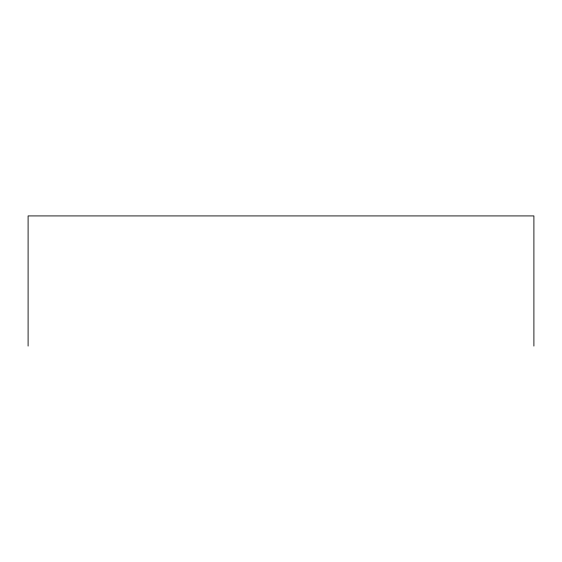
<?xml version="1.0" encoding="UTF-8"?>
<svg xmlns="http://www.w3.org/2000/svg" width="562" height="562" viewBox="0 0 562 562"><rect width="100%" height="100%" fill="white"/><g stroke="black" fill="none" stroke-linecap="round" stroke-linejoin="round"><path stroke-width="0.84" d="M533.9 346.08L533.9 215.92L28.1 215.92L28.1 346.08"/></g></svg>
